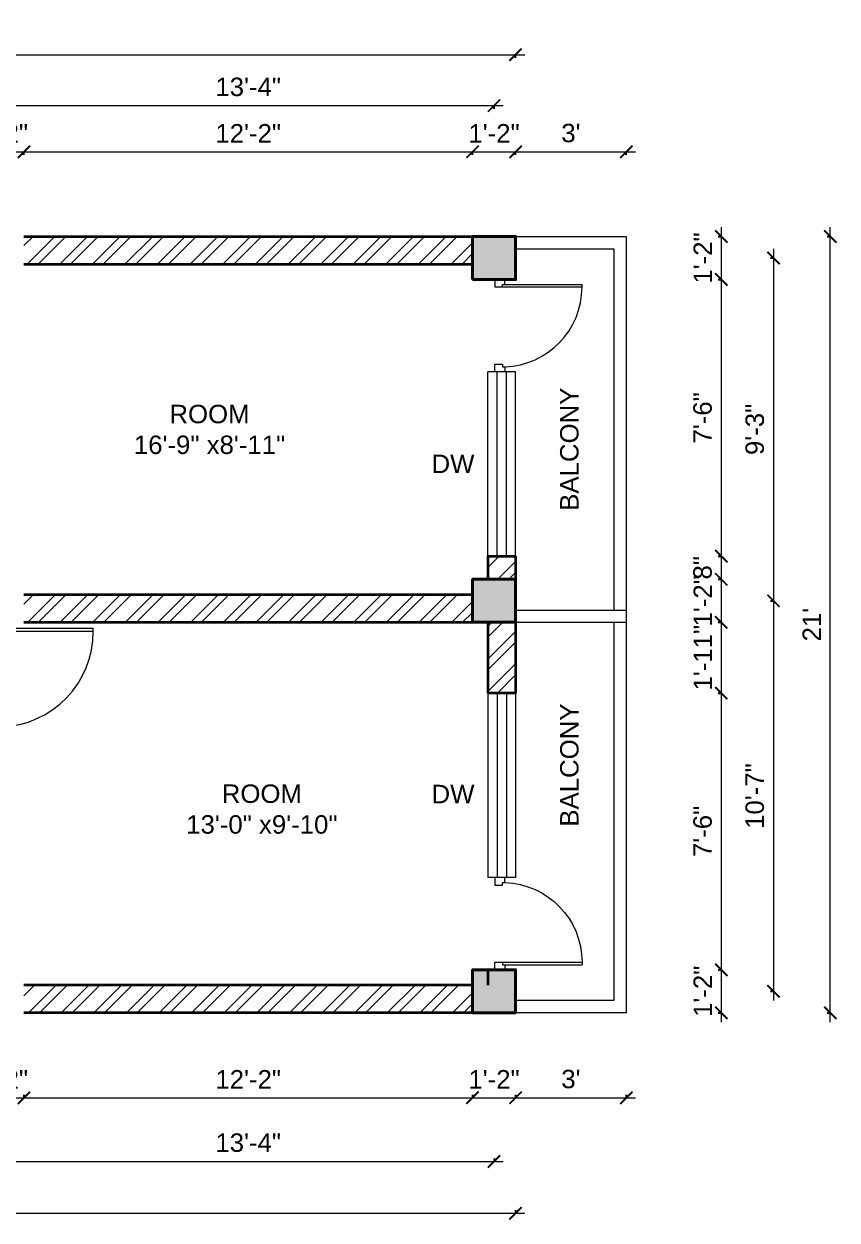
# Model space of a CAD drawing. Header units: inches. Extents: x -12071822 to 12321209, y -1222525 to 1319227.
# Drawn here: x 116776.4 to 117040.8, y 45788.8 to 46177.8 of the extents above; entities that cross this region are included whole.
import ezdxf

# ---------------------------------------------------------------- set-up
doc = ezdxf.new("R2010")
doc.units = ezdxf.units.IN
doc.header["$MEASUREMENT"] = 0
doc.header["$PDMODE"] = 35
for name, color, linetype, lineweight in [('Column', 181, 'Continuous', 40), ('Dimension', 130, 'Continuous', 9), ('Hatch', 9, 'Continuous', 9), ('Stairs', 61, 'Continuous', 18), ('TEXT', 255, 'Continuous', 35), ('Walls', 11, 'Continuous', 35), ('Windows', 151, 'Continuous', 15)]:
    doc.layers.add(name, color=color, linetype=linetype, lineweight=lineweight)
doc.styles.get("Standard").update_dxf_attribs({"font": 'arial.ttf'})
doc.dimstyles.get("Standard").update_dxf_attribs({"dimtxt": 6, "dimasz": 4, "dimexe": 0, "dimexo": 6, "dimgap": 3, "dimtad": 1, "dimdec": 0, "dimzin": 0, "dimdsep": 46, "dimlunit": 4, "dimtxsty": 'Standard', "dimblk": 'ARCHTICK', "dimcen": 0.09, "dimdle": 3, "dimclrd": 256, "dimadec": 0, "dimazin": 0, "dimtfac": 1, "dimtdec": 0, "dimtofl": 0, "dimtmove": 0, "dimatfit": 3, "dimfxl": 1, "dimfxlon": 1, "dimtolj": 1, "dimtzin": 0, "dimlwd": -1, "dimarcsym": 0})
pattern_1 = [(45, (-6150.843, 7302.959), (-5.30330086, 5.30330086), []), (45, (-6147.3074, 7302.959), (-5.30330086, 5.30330086), [])]

# ---------------------------------------------------------------- blocks, each defined once
blk = doc.blocks.new('colm')
at = {"layer": 'Hatch'}
h = blk.add_hatch(color=256, dxfattribs=at)
h.dxf.hatch_style = 1
h.paths.add_polyline_path([(66705.71, 8319.73), (66705.71, 8307.73), (66717.71, 8307.73), (66717.71, 8319.73)])
at = {"layer": 'Column'}
blk.add_lwpolyline([(66705.71, 8307.73), (66717.71, 8307.73), (66717.71, 8319.73), (66705.71, 8319.73)], close=True, dxfattribs=at)
blk = doc.blocks.new('_ArchTick')
at = {"color": 0, "linetype": 'ByBlock', "const_width": 0.15}
blk.add_lwpolyline([(-0.5, -0.5), (0.5, 0.5)], dxfattribs=at)
blk = doc.blocks.new('*D1954')
at = {"layer": 'Defpoints', "color": 0, "transparency": 16777216}
for p in [(116776.38, 46136.19), (116762.38, 46108.66), (116776.38, 46108.66)]:
    blk.add_point(p, dxfattribs=at)
at = {"layer": 'Dimension', "transparency": 16777216}
blk.add_line((116759.38, 46136.19), (116779.38, 46136.19), dxfattribs=at)
at = {"layer": 'Dimension', "color": 0, "lineweight": -2, "transparency": 16777216}
for p, q in [((116762.38, 46135.19), (116762.38, 46136.19)), ((116776.38, 46135.19), (116776.38, 46136.19))]:
    blk.add_line(p, q, dxfattribs=at)
at = {"layer": 'Dimension', "transparency": 16777216, "xscale": 4, "yscale": 4, "zscale": 4, "rotation": 180}
blk.add_blockref('_ArchTick', (116762.38, 46136.19), dxfattribs=at)
at = {"layer": 'Dimension', "transparency": 16777216, "xscale": 4, "yscale": 4, "zscale": 4}
blk.add_blockref('_ArchTick', (116776.38, 46136.19), dxfattribs=at)
at = {"layer": 'Dimension', "color": 0, "lineweight": -2, "transparency": 16777216, "insert": (116769.38, 46142.21), "char_height": 6, "attachment_point": 5}
blk.add_mtext('\\A1;1\'-2"', dxfattribs=at)
blk = doc.blocks.new('*D1955')
at = {"layer": 'Defpoints', "color": 0, "transparency": 16777216}
for p in [(116922.25, 46136.19), (116776.38, 46108.66), (116922.25, 46108.66)]:
    blk.add_point(p, dxfattribs=at)
at = {"layer": 'Dimension', "transparency": 16777216}
blk.add_line((116773.38, 46136.19), (116925.25, 46136.19), dxfattribs=at)
at = {"layer": 'Dimension', "color": 0, "lineweight": -2, "transparency": 16777216}
for p, q in [((116776.38, 46135.19), (116776.38, 46136.19)), ((116922.25, 46135.19), (116922.25, 46136.19))]:
    blk.add_line(p, q, dxfattribs=at)
at = {"layer": 'Dimension', "transparency": 16777216, "xscale": 4, "yscale": 4, "zscale": 4, "rotation": 180}
blk.add_blockref('_ArchTick', (116776.38, 46136.19), dxfattribs=at)
at = {"layer": 'Dimension', "transparency": 16777216, "xscale": 4, "yscale": 4, "zscale": 4}
blk.add_blockref('_ArchTick', (116922.25, 46136.19), dxfattribs=at)
at = {"layer": 'Dimension', "color": 0, "lineweight": -2, "transparency": 16777216, "insert": (116849.31, 46142.21), "char_height": 6, "attachment_point": 5}
blk.add_mtext('\\A1;12\'-2"', dxfattribs=at)
blk = doc.blocks.new('*D1846')
at = {"layer": 'Defpoints', "color": 0, "transparency": 16777216}
for p in [(116936.25, 46136.19), (116922.25, 46108.66), (116936.25, 46108.66)]:
    blk.add_point(p, dxfattribs=at)
at = {"layer": 'Dimension', "transparency": 16777216}
blk.add_line((116919.25, 46136.19), (116939.25, 46136.19), dxfattribs=at)
at = {"layer": 'Dimension', "color": 0, "lineweight": -2, "transparency": 16777216}
for p, q in [((116922.25, 46135.19), (116922.25, 46136.19)), ((116936.25, 46135.19), (116936.25, 46136.19))]:
    blk.add_line(p, q, dxfattribs=at)
at = {"layer": 'Dimension', "transparency": 16777216, "xscale": 4, "yscale": 4, "zscale": 4, "rotation": 180}
blk.add_blockref('_ArchTick', (116922.25, 46136.19), dxfattribs=at)
at = {"layer": 'Dimension', "transparency": 16777216, "xscale": 4, "yscale": 4, "zscale": 4}
blk.add_blockref('_ArchTick', (116936.25, 46136.19), dxfattribs=at)
at = {"layer": 'Dimension', "color": 0, "lineweight": -2, "transparency": 16777216, "insert": (116929.25, 46142.21), "char_height": 6, "attachment_point": 5}
blk.add_mtext('\\A1;1\'-2"', dxfattribs=at)
blk = doc.blocks.new('*D1958')
at = {"layer": 'Defpoints', "color": 0, "transparency": 16777216}
for p in [(116929.25, 46151.21), (116769.38, 46108.66), (116929.25, 46108.66)]:
    blk.add_point(p, dxfattribs=at)
at = {"layer": 'Dimension', "transparency": 16777216}
blk.add_line((116766.38, 46151.21), (116932.25, 46151.21), dxfattribs=at)
at = {"layer": 'Dimension', "color": 0, "lineweight": -2, "transparency": 16777216}
for p, q in [((116769.38, 46150.21), (116769.38, 46151.21)), ((116929.25, 46150.21), (116929.25, 46151.21))]:
    blk.add_line(p, q, dxfattribs=at)
at = {"layer": 'Dimension', "transparency": 16777216, "xscale": 4, "yscale": 4, "zscale": 4, "rotation": 180}
blk.add_blockref('_ArchTick', (116769.38, 46151.21), dxfattribs=at)
at = {"layer": 'Dimension', "transparency": 16777216, "xscale": 4, "yscale": 4, "zscale": 4}
blk.add_blockref('_ArchTick', (116929.25, 46151.21), dxfattribs=at)
at = {"layer": 'Dimension', "color": 0, "lineweight": -2, "transparency": 16777216, "insert": (116849.31, 46157.28), "char_height": 6, "attachment_point": 5}
blk.add_mtext('\\A1;13\'-4"', dxfattribs=at)
blk = doc.blocks.new('*D1847')
at = {"layer": 'Defpoints', "color": 0, "transparency": 16777216}
for p in [(116936.25, 46167.78), (116436.56, 46108.66), (116936.25, 46108.66)]:
    blk.add_point(p, dxfattribs=at)
at = {"layer": 'Dimension', "transparency": 16777216}
blk.add_line((116433.56, 46167.78), (116939.25, 46167.78), dxfattribs=at)
at = {"layer": 'Dimension', "color": 0, "lineweight": -2, "transparency": 16777216}
for p, q in [((116436.56, 46166.78), (116436.56, 46167.78)), ((116936.25, 46166.78), (116936.25, 46167.78))]:
    blk.add_line(p, q, dxfattribs=at)
at = {"layer": 'Dimension', "transparency": 16777216, "xscale": 4, "yscale": 4, "zscale": 4, "rotation": 180}
blk.add_blockref('_ArchTick', (116436.56, 46167.78), dxfattribs=at)
at = {"layer": 'Dimension', "transparency": 16777216, "xscale": 4, "yscale": 4, "zscale": 4}
blk.add_blockref('_ArchTick', (116936.25, 46167.78), dxfattribs=at)
at = {"layer": 'Dimension', "color": 0, "lineweight": -2, "transparency": 16777216, "insert": (116686.4, 46173.85), "char_height": 6, "attachment_point": 5}
blk.add_mtext('\\A1;41\'-8"', dxfattribs=at)
blk = doc.blocks.new('*D1970')
at = {"layer": 'Defpoints', "color": 0, "transparency": 16777216}
for p in [(116762.38, 45856.16), (116776.38, 45856.16), (116776.38, 45828.53)]:
    blk.add_point(p, dxfattribs=at)
at = {"layer": 'Dimension', "transparency": 16777216}
blk.add_line((116759.38, 45828.53), (116779.38, 45828.53), dxfattribs=at)
at = {"layer": 'Dimension', "color": 0, "lineweight": -2, "transparency": 16777216}
for p, q in [((116762.38, 45829.53), (116762.38, 45828.53)), ((116776.38, 45829.53), (116776.38, 45828.53))]:
    blk.add_line(p, q, dxfattribs=at)
at = {"layer": 'Dimension', "transparency": 16777216, "xscale": 4, "yscale": 4, "zscale": 4, "rotation": 180}
blk.add_blockref('_ArchTick', (116762.38, 45828.53), dxfattribs=at)
at = {"layer": 'Dimension', "transparency": 16777216, "xscale": 4, "yscale": 4, "zscale": 4}
blk.add_blockref('_ArchTick', (116776.38, 45828.53), dxfattribs=at)
at = {"layer": 'Dimension', "color": 0, "lineweight": -2, "transparency": 16777216, "insert": (116769.38, 45834.54), "char_height": 6, "attachment_point": 5}
blk.add_mtext('\\A1;1\'-2"', dxfattribs=at)
blk = doc.blocks.new('*D1971')
at = {"layer": 'Defpoints', "color": 0, "transparency": 16777216}
for p in [(116776.38, 45856.16), (116922.25, 45856.16), (116922.25, 45828.53)]:
    blk.add_point(p, dxfattribs=at)
at = {"layer": 'Dimension', "transparency": 16777216}
blk.add_line((116773.38, 45828.53), (116925.25, 45828.53), dxfattribs=at)
at = {"layer": 'Dimension', "color": 0, "lineweight": -2, "transparency": 16777216}
for p, q in [((116776.38, 45829.53), (116776.38, 45828.53)), ((116922.25, 45829.53), (116922.25, 45828.53))]:
    blk.add_line(p, q, dxfattribs=at)
at = {"layer": 'Dimension', "transparency": 16777216, "xscale": 4, "yscale": 4, "zscale": 4, "rotation": 180}
blk.add_blockref('_ArchTick', (116776.38, 45828.53), dxfattribs=at)
at = {"layer": 'Dimension', "transparency": 16777216, "xscale": 4, "yscale": 4, "zscale": 4}
blk.add_blockref('_ArchTick', (116922.25, 45828.53), dxfattribs=at)
at = {"layer": 'Dimension', "color": 0, "lineweight": -2, "transparency": 16777216, "insert": (116849.31, 45834.54), "char_height": 6, "attachment_point": 5}
blk.add_mtext('\\A1;12\'-2"', dxfattribs=at)
blk = doc.blocks.new('*D1972')
at = {"layer": 'Defpoints', "color": 0, "transparency": 16777216}
for p in [(116922.25, 45856.16), (116936.25, 45856.16), (116936.25, 45828.53)]:
    blk.add_point(p, dxfattribs=at)
at = {"layer": 'Dimension', "transparency": 16777216}
blk.add_line((116919.25, 45828.53), (116939.25, 45828.53), dxfattribs=at)
at = {"layer": 'Dimension', "color": 0, "lineweight": -2, "transparency": 16777216}
for p, q in [((116922.25, 45829.53), (116922.25, 45828.53)), ((116936.25, 45829.53), (116936.25, 45828.53))]:
    blk.add_line(p, q, dxfattribs=at)
at = {"layer": 'Dimension', "transparency": 16777216, "xscale": 4, "yscale": 4, "zscale": 4, "rotation": 180}
blk.add_blockref('_ArchTick', (116922.25, 45828.53), dxfattribs=at)
at = {"layer": 'Dimension', "transparency": 16777216, "xscale": 4, "yscale": 4, "zscale": 4}
blk.add_blockref('_ArchTick', (116936.25, 45828.53), dxfattribs=at)
at = {"layer": 'Dimension', "color": 0, "lineweight": -2, "transparency": 16777216, "insert": (116929.25, 45834.54), "char_height": 6, "attachment_point": 5}
blk.add_mtext('\\A1;1\'-2"', dxfattribs=at)
blk = doc.blocks.new('*D1975')
at = {"layer": 'Defpoints', "color": 0, "transparency": 16777216}
for p in [(116769.38, 45856.16), (116929.25, 45856.16), (116929.25, 45807.83)]:
    blk.add_point(p, dxfattribs=at)
at = {"layer": 'Dimension', "color": 0, "lineweight": -2, "transparency": 16777216}
for p, q in [((116769.38, 45808.83), (116769.38, 45807.83)), ((116929.25, 45808.83), (116929.25, 45807.83))]:
    blk.add_line(p, q, dxfattribs=at)
at = {"layer": 'Dimension', "transparency": 16777216}
blk.add_line((116766.38, 45807.83), (116932.25, 45807.83), dxfattribs=at)
at = {"layer": 'Dimension', "transparency": 16777216, "xscale": 4, "yscale": 4, "zscale": 4, "rotation": 180}
blk.add_blockref('_ArchTick', (116769.38, 45807.83), dxfattribs=at)
at = {"layer": 'Dimension', "transparency": 16777216, "xscale": 4, "yscale": 4, "zscale": 4}
blk.add_blockref('_ArchTick', (116929.25, 45807.83), dxfattribs=at)
at = {"layer": 'Dimension', "color": 0, "lineweight": -2, "transparency": 16777216, "insert": (116849.31, 45813.9), "char_height": 6, "attachment_point": 5}
blk.add_mtext('\\A1;13\'-4"', dxfattribs=at)
blk = doc.blocks.new('*D1850')
at = {"layer": 'Defpoints', "color": 0, "transparency": 16777216}
for p in [(116436.56, 45933.16), (116936.25, 45856.16), (116936.25, 45790.96)]:
    blk.add_point(p, dxfattribs=at)
at = {"layer": 'Dimension', "transparency": 16777216}
blk.add_line((116433.56, 45790.96), (116939.25, 45790.96), dxfattribs=at)
at = {"layer": 'Dimension', "color": 0, "lineweight": -2, "transparency": 16777216}
for p, q in [((116436.56, 45791.96), (116436.56, 45790.96)), ((116936.25, 45791.96), (116936.25, 45790.96))]:
    blk.add_line(p, q, dxfattribs=at)
at = {"layer": 'Dimension', "transparency": 16777216, "xscale": 4, "yscale": 4, "zscale": 4, "rotation": 180}
blk.add_blockref('_ArchTick', (116436.56, 45790.96), dxfattribs=at)
at = {"layer": 'Dimension', "transparency": 16777216, "xscale": 4, "yscale": 4, "zscale": 4}
blk.add_blockref('_ArchTick', (116936.25, 45790.96), dxfattribs=at)
at = {"layer": 'Dimension', "color": 0, "lineweight": -2, "transparency": 16777216, "insert": (116686.4, 45797.03), "char_height": 6, "attachment_point": 5}
blk.add_mtext('\\A1;41\'-8"', dxfattribs=at)
blk = doc.blocks.new('*D1851')
at = {"layer": 'Defpoints', "color": 0, "transparency": 16777216}
for p in [(116936.25, 46108.66), (116936.25, 46094.66), (117003.14, 46094.66)]:
    blk.add_point(p, dxfattribs=at)
at = {"layer": 'Dimension', "color": 0, "lineweight": -2, "transparency": 16777216}
for p, q in [((117002.14, 46108.66), (117003.14, 46108.66)), ((117002.14, 46094.66), (117003.14, 46094.66))]:
    blk.add_line(p, q, dxfattribs=at)
at = {"layer": 'Dimension', "transparency": 16777216}
blk.add_line((117003.14, 46111.66), (117003.14, 46091.66), dxfattribs=at)
at = {"layer": 'Dimension', "transparency": 16777216, "xscale": 4, "yscale": 4, "zscale": 4}
for p, rotation in [((117003.14, 46108.66), 90), ((117003.14, 46094.66), 270)]:
    blk.add_blockref('_ArchTick', p, dxfattribs=dict(at, rotation=rotation))
at = {"layer": 'Dimension', "color": 0, "lineweight": -2, "transparency": 16777216, "insert": (116997.13, 46101.66), "char_height": 6, "attachment_point": 5, "rotation": 90}
blk.add_mtext('\\A1;1\'-2"', dxfattribs=at)
blk = doc.blocks.new('*D1852')
at = {"layer": 'Defpoints', "color": 0, "transparency": 16777216}
for p in [(116936.25, 46101.66), (116936.25, 45990.16), (117020.12, 45990.16)]:
    blk.add_point(p, dxfattribs=at)
at = {"layer": 'Dimension', "transparency": 16777216}
blk.add_line((117020.12, 46104.66), (117020.12, 45987.16), dxfattribs=at)
at = {"layer": 'Dimension', "color": 0, "lineweight": -2, "transparency": 16777216}
for p, q in [((117019.12, 46101.66), (117020.12, 46101.66)), ((117019.12, 45990.16), (117020.12, 45990.16))]:
    blk.add_line(p, q, dxfattribs=at)
at = {"layer": 'Dimension', "transparency": 16777216, "xscale": 4, "yscale": 4, "zscale": 4}
for p, rotation in [((117020.12, 46101.66), 90), ((117020.12, 45990.16), 270)]:
    blk.add_blockref('_ArchTick', p, dxfattribs=dict(at, rotation=rotation))
at = {"layer": 'Dimension', "color": 0, "lineweight": -2, "transparency": 16777216, "insert": (117014.05, 46045.91), "char_height": 6, "attachment_point": 5, "rotation": 90}
blk.add_mtext('\\A1;9\'-3"', dxfattribs=at)
blk = doc.blocks.new('*D1976')
at = {"layer": 'Defpoints', "color": 0, "transparency": 16777216}
for p in [(116936.25, 45990.16), (116936.25, 45863.16), (117020.12, 45863.16)]:
    blk.add_point(p, dxfattribs=at)
at = {"layer": 'Dimension', "transparency": 16777216}
blk.add_line((117020.12, 45993.16), (117020.12, 45860.16), dxfattribs=at)
at = {"layer": 'Dimension', "color": 0, "lineweight": -2, "transparency": 16777216}
for p, q in [((117019.12, 45990.16), (117020.12, 45990.16)), ((117019.12, 45863.16), (117020.12, 45863.16))]:
    blk.add_line(p, q, dxfattribs=at)
at = {"layer": 'Dimension', "transparency": 16777216, "xscale": 4, "yscale": 4, "zscale": 4}
for p, rotation in [((117020.12, 45990.16), 90), ((117020.12, 45863.16), 270)]:
    blk.add_blockref('_ArchTick', p, dxfattribs=dict(at, rotation=rotation))
at = {"layer": 'Dimension', "color": 0, "lineweight": -2, "transparency": 16777216, "insert": (117014.05, 45926.66), "char_height": 6, "attachment_point": 5, "rotation": 90}
blk.add_mtext('\\A1;10\'-7"', dxfattribs=at)
blk = doc.blocks.new('*D1853')
at = {"layer": 'Defpoints', "color": 0, "transparency": 16777216}
for p in [(116936.25, 46108.66), (117038.58, 46108.66), (116936.25, 45856.16)]:
    blk.add_point(p, dxfattribs=at)
at = {"layer": 'Dimension', "color": 0, "lineweight": -2, "transparency": 16777216}
for p, q in [((117037.58, 46108.66), (117038.58, 46108.66)), ((117037.58, 45856.16), (117038.58, 45856.16))]:
    blk.add_line(p, q, dxfattribs=at)
at = {"layer": 'Dimension', "transparency": 16777216}
blk.add_line((117038.58, 45853.16), (117038.58, 46111.66), dxfattribs=at)
at = {"layer": 'Dimension', "transparency": 16777216, "xscale": 4, "yscale": 4, "zscale": 4}
for p, rotation in [((117038.58, 46108.66), 90), ((117038.58, 45856.16), 270)]:
    blk.add_blockref('_ArchTick', p, dxfattribs=dict(at, rotation=rotation))
at = {"layer": 'Dimension', "color": 0, "lineweight": -2, "transparency": 16777216, "insert": (117032.57, 45982.41), "char_height": 6, "attachment_point": 5, "rotation": 90}
blk.add_mtext("\\A1;21'", dxfattribs=at)
blk = doc.blocks.new('GFFGS')
at = {"layer": 'Windows'}
for p, q in [((97915.22, 19628.63), (97915.22, 19658.74)), ((97916.19, 19658.74), (97915.22, 19658.74)), ((97916.19, 19627.65), (97916.19, 19658.77)), ((97915.22, 19628.63), (97913.27, 19628.63)), ((97913.27, 19628.63), (97913.27, 19624.73)), ((97915.22, 19627.65), (97915.22, 19628.63)), ((97916.19, 19627.65), (97915.22, 19627.65)), ((97916.19, 19624.73), (97916.19, 19627.65)), ((97946.35, 19624.73), (97946.35, 19627.65)), ((97946.35, 19627.65), (97947.32, 19627.65)), ((97947.32, 19627.65), (97947.32, 19628.63)), ((97947.32, 19628.63), (97949.27, 19628.63)), ((97949.27, 19628.63), (97949.27, 19624.73)), ((97913.27, 19624.73), (97916.19, 19624.73)), ((97949.27, 19624.73), (97946.35, 19624.73))]:
    blk.add_line(p, q, dxfattribs=at)
blk.add_arc((97916.25, 19627.66), 31.08, 1.7801, 90.1235, dxfattribs=at)
blk = doc.blocks.new('*D1979')
at = {"layer": 'Defpoints', "color": 0, "transparency": 16777216}
for p in [(116936.25, 45870.16), (116936.25, 45856.16), (117003.14, 45856.16)]:
    blk.add_point(p, dxfattribs=at)
at = {"layer": 'Dimension', "transparency": 16777216}
blk.add_line((117003.14, 45873.16), (117003.14, 45853.16), dxfattribs=at)
at = {"layer": 'Dimension', "color": 0, "lineweight": -2, "transparency": 16777216}
for p, q in [((117002.14, 45870.16), (117003.14, 45870.16)), ((117002.14, 45856.16), (117003.14, 45856.16))]:
    blk.add_line(p, q, dxfattribs=at)
at = {"layer": 'Dimension', "transparency": 16777216, "xscale": 4, "yscale": 4, "zscale": 4}
for p, rotation in [((117003.14, 45870.16), 90), ((117003.14, 45856.16), 270)]:
    blk.add_blockref('_ArchTick', p, dxfattribs=dict(at, rotation=rotation))
at = {"layer": 'Dimension', "color": 0, "transparency": 16777216, "insert": (116997.13, 45863.16), "char_height": 6, "attachment_point": 5, "rotation": 90}
blk.add_mtext('\\A1;1\'-2"', dxfattribs=at)
blk = doc.blocks.new('*D1856')
at = {"layer": 'Defpoints', "color": 0, "transparency": 16777216}
for p in [(116936.25, 45856.16), (116972.25, 45856.16), (116972.25, 45828.53)]:
    blk.add_point(p, dxfattribs=at)
at = {"layer": 'Dimension', "transparency": 16777216}
blk.add_line((116933.25, 45828.53), (116975.25, 45828.53), dxfattribs=at)
at = {"layer": 'Dimension', "color": 0, "lineweight": -2, "transparency": 16777216}
for p, q in [((116936.25, 45829.53), (116936.25, 45828.53)), ((116972.25, 45829.53), (116972.25, 45828.53))]:
    blk.add_line(p, q, dxfattribs=at)
at = {"layer": 'Dimension', "transparency": 16777216, "xscale": 4, "yscale": 4, "zscale": 4, "rotation": 180}
blk.add_blockref('_ArchTick', (116936.25, 45828.53), dxfattribs=at)
at = {"layer": 'Dimension', "transparency": 16777216, "xscale": 4, "yscale": 4, "zscale": 4}
blk.add_blockref('_ArchTick', (116972.25, 45828.53), dxfattribs=at)
at = {"layer": 'Dimension', "color": 0, "transparency": 16777216, "insert": (116954.25, 45834.59), "char_height": 6, "attachment_point": 5}
blk.add_mtext("\\A1;3'", dxfattribs=at)
blk = doc.blocks.new('*D1857')
at = {"layer": 'Defpoints', "color": 0, "transparency": 16777216}
for p in [(116972.25, 46136.19), (116936.25, 46108.66), (116972.25, 46108.66)]:
    blk.add_point(p, dxfattribs=at)
at = {"layer": 'Dimension', "transparency": 16777216}
blk.add_line((116933.25, 46136.19), (116975.25, 46136.19), dxfattribs=at)
at = {"layer": 'Dimension', "color": 0, "lineweight": -2, "transparency": 16777216}
for p, q in [((116936.25, 46135.19), (116936.25, 46136.19)), ((116972.25, 46135.19), (116972.25, 46136.19))]:
    blk.add_line(p, q, dxfattribs=at)
at = {"layer": 'Dimension', "transparency": 16777216, "xscale": 4, "yscale": 4, "zscale": 4, "rotation": 180}
blk.add_blockref('_ArchTick', (116936.25, 46136.19), dxfattribs=at)
at = {"layer": 'Dimension', "transparency": 16777216, "xscale": 4, "yscale": 4, "zscale": 4}
blk.add_blockref('_ArchTick', (116972.25, 46136.19), dxfattribs=at)
at = {"layer": 'Dimension', "color": 0, "transparency": 16777216, "insert": (116954.25, 46142.26), "char_height": 6, "attachment_point": 5}
blk.add_mtext("\\A1;3'", dxfattribs=at)
blk = doc.blocks.new('*D1858')
at = {"layer": 'Defpoints', "color": 0, "transparency": 16777216}
for p in [(116936.25, 46094.66), (116936.25, 46004.66), (117003.14, 46004.66)]:
    blk.add_point(p, dxfattribs=at)
at = {"layer": 'Dimension', "transparency": 16777216}
blk.add_line((117003.14, 46097.66), (117003.14, 46001.66), dxfattribs=at)
at = {"layer": 'Dimension', "color": 0, "lineweight": -2, "transparency": 16777216}
for p, q in [((117002.14, 46094.66), (117003.14, 46094.66)), ((117002.14, 46004.66), (117003.14, 46004.66))]:
    blk.add_line(p, q, dxfattribs=at)
at = {"layer": 'Dimension', "transparency": 16777216, "xscale": 4, "yscale": 4, "zscale": 4}
for p, rotation in [((117003.14, 46094.66), 90), ((117003.14, 46004.66), 270)]:
    blk.add_blockref('_ArchTick', p, dxfattribs=dict(at, rotation=rotation))
at = {"layer": 'Dimension', "color": 0, "transparency": 16777216, "insert": (116997.08, 46049.66), "char_height": 6, "attachment_point": 5, "rotation": 90}
blk.add_mtext('\\A1;7\'-6"', dxfattribs=at)
blk = doc.blocks.new('*D1859')
at = {"layer": 'Defpoints', "color": 0, "transparency": 16777216}
for p in [(116936.25, 46004.66), (116936.25, 45997.16), (117003.14, 45997.16)]:
    blk.add_point(p, dxfattribs=at)
at = {"layer": 'Dimension', "transparency": 16777216}
blk.add_line((117003.14, 46007.66), (117003.14, 45994.16), dxfattribs=at)
at = {"layer": 'Dimension', "color": 0, "lineweight": -2, "transparency": 16777216}
for p, q in [((117002.14, 46004.66), (117003.14, 46004.66)), ((117002.14, 45997.16), (117003.14, 45997.16))]:
    blk.add_line(p, q, dxfattribs=at)
at = {"layer": 'Dimension', "transparency": 16777216, "xscale": 4, "yscale": 4, "zscale": 4}
for p, rotation in [((117003.14, 46004.66), 90), ((117003.14, 45997.16), 270)]:
    blk.add_blockref('_ArchTick', p, dxfattribs=dict(at, rotation=rotation))
at = {"layer": 'Dimension', "color": 0, "transparency": 16777216, "insert": (116997.08, 46000.91), "char_height": 6, "attachment_point": 5, "rotation": 90}
blk.add_mtext('\\A1;8"', dxfattribs=at)
blk = doc.blocks.new('*D1860')
at = {"layer": 'Defpoints', "color": 0, "transparency": 16777216}
for p in [(116936.25, 45997.16), (116936.25, 45983.16), (117003.14, 45983.16)]:
    blk.add_point(p, dxfattribs=at)
at = {"layer": 'Dimension', "transparency": 16777216}
blk.add_line((117003.14, 46000.16), (117003.14, 45980.16), dxfattribs=at)
at = {"layer": 'Dimension', "color": 0, "lineweight": -2, "transparency": 16777216}
for p, q in [((117002.14, 45997.16), (117003.14, 45997.16)), ((117002.14, 45983.16), (117003.14, 45983.16))]:
    blk.add_line(p, q, dxfattribs=at)
at = {"layer": 'Dimension', "transparency": 16777216, "xscale": 4, "yscale": 4, "zscale": 4}
for p, rotation in [((117003.14, 45997.16), 90), ((117003.14, 45983.16), 270)]:
    blk.add_blockref('_ArchTick', p, dxfattribs=dict(at, rotation=rotation))
at = {"layer": 'Dimension', "color": 0, "transparency": 16777216, "insert": (116997.13, 45990.16), "char_height": 6, "attachment_point": 5, "rotation": 90}
blk.add_mtext('\\A1;1\'-2"', dxfattribs=at)
blk = doc.blocks.new('*D1861')
at = {"layer": 'Defpoints', "color": 0, "transparency": 16777216}
for p in [(116936.25, 45983.16), (116936.25, 45960.16), (117003.14, 45960.16)]:
    blk.add_point(p, dxfattribs=at)
at = {"layer": 'Dimension', "transparency": 16777216}
blk.add_line((117003.14, 45986.16), (117003.14, 45957.16), dxfattribs=at)
at = {"layer": 'Dimension', "color": 0, "lineweight": -2, "transparency": 16777216}
for p, q in [((117002.14, 45983.16), (117003.14, 45983.16)), ((117002.14, 45960.16), (117003.14, 45960.16))]:
    blk.add_line(p, q, dxfattribs=at)
at = {"layer": 'Dimension', "transparency": 16777216, "xscale": 4, "yscale": 4, "zscale": 4}
for p, rotation in [((117003.14, 45983.16), 90), ((117003.14, 45960.16), 270)]:
    blk.add_blockref('_ArchTick', p, dxfattribs=dict(at, rotation=rotation))
at = {"layer": 'Dimension', "color": 0, "transparency": 16777216, "insert": (116997.13, 45971.66), "char_height": 6, "attachment_point": 5, "rotation": 90}
blk.add_mtext('\\A1;1\'-11"', dxfattribs=at)
blk = doc.blocks.new('*D1862')
at = {"layer": 'Defpoints', "color": 0, "transparency": 16777216}
for p in [(116936.25, 45960.16), (116936.25, 45870.16), (117003.14, 45870.16)]:
    blk.add_point(p, dxfattribs=at)
at = {"layer": 'Dimension', "transparency": 16777216}
blk.add_line((117003.14, 45963.16), (117003.14, 45867.16), dxfattribs=at)
at = {"layer": 'Dimension', "color": 0, "lineweight": -2, "transparency": 16777216}
for p, q in [((117002.14, 45960.16), (117003.14, 45960.16)), ((117002.14, 45870.16), (117003.14, 45870.16))]:
    blk.add_line(p, q, dxfattribs=at)
at = {"layer": 'Dimension', "transparency": 16777216, "xscale": 4, "yscale": 4, "zscale": 4}
for p, rotation in [((117003.14, 45960.16), 90), ((117003.14, 45870.16), 270)]:
    blk.add_blockref('_ArchTick', p, dxfattribs=dict(at, rotation=rotation))
at = {"layer": 'Dimension', "color": 0, "transparency": 16777216, "insert": (116997.08, 45915.16), "char_height": 6, "attachment_point": 5, "rotation": 90}
blk.add_mtext('\\A1;7\'-6"', dxfattribs=at)

msp = doc.modelspace()

# ---------------------------------------------------------------- hatches: boundary and pattern name
at = {"layer": 'Hatch'}
h = msp.add_hatch(dxfattribs=at)
h.set_pattern_fill('ANSI32', color=256, scale=20)
h.set_pattern_definition(pattern_1)
h.paths.add_polyline_path([(116776.38, 46108.66), (116776.38, 46099.66), (116922.25, 46099.66), (116922.25, 46108.66)])
h = msp.add_hatch(dxfattribs=at)
h.set_pattern_fill('ANSI32', color=256, scale=20)
h.set_pattern_definition([(45, (-6149.843, 7302.959), (-5.30330086, 5.30330086), []), (45, (-6146.3074, 7302.959), (-5.30330086, 5.30330086), [])])
h.paths.add_polyline_path([(116936.25, 46004.66), (116927.25, 46004.66), (116927.25, 45997.16), (116936.25, 45997.16)])
h = msp.add_hatch(dxfattribs=at)
h.set_pattern_fill('ANSI32', color=256, scale=20)
h.set_pattern_definition(pattern_1)
h.paths.add_polyline_path([(116922.25, 45983.16), (116922.25, 45992.16), (116776.38, 45992.16), (116776.38, 45983.16)])
h = msp.add_hatch(dxfattribs=at)
h.set_pattern_fill('ANSI32', color=256, scale=20)
h.set_pattern_definition([(45, (-8770.1065, 8011.673), (-5.30330086, 5.30330086), []), (45, (-8766.571, 8011.673), (-5.30330086, 5.30330086), [])])
h.paths.add_polyline_path([(116936.25, 45983.16), (116927.25, 45983.16), (116927.25, 45960.16), (116936.25, 45960.16)])
h = msp.add_hatch(dxfattribs=at)
h.set_pattern_fill('ANSI32', color=256, scale=20)
h.set_pattern_definition(pattern_1)
h.paths.add_polyline_path([(116776.38, 45865.16), (116776.38, 45856.16), (116922.25, 45856.16), (116922.25, 45865.16)])

# ---------------------------------------------------------------- linework, layer by layer
at = {"layer": 'Stairs'}
for p, q in [((116936.25, 46108.66), (116972.25, 46108.66)), ((116972.25, 46108.66), (116972.25, 45987.16)), ((116936.25, 46104.66), (116968.25, 46104.66)), ((116968.25, 46104.66), (116968.25, 45987.16)), ((116936.25, 45987.16), (116972.25, 45987.16)), ((116972.25, 45987.16), (116972.25, 45983.16)), ((116936.25, 45983.16), (116972.25, 45983.16)), ((116968.25, 45983.16), (116968.25, 45860.16)), ((116972.25, 45983.16), (116972.25, 45856.16)), ((116968.25, 45860.16), (116936.25, 45860.16)), ((116972.25, 45856.16), (116936.25, 45856.16))]:
    msp.add_line(p, q, dxfattribs=at)
at = {"layer": 'Walls'}
for p, q in [((116776.38, 46108.66), (116922.25, 46108.66)), ((116776.38, 46099.66), (116922.25, 46099.66)), ((116927.25, 46004.66), (116927.25, 45997.16)), ((116927.25, 46004.66), (116936.25, 46004.66)), ((116936.25, 46004.66), (116936.25, 45997.16)), ((116776.38, 45992.16), (116922.25, 45992.16)), ((116776.38, 45983.16), (116922.25, 45983.16)), ((116927.25, 45983.16), (116927.25, 45960.16)), ((116936.25, 45983.16), (116936.25, 45960.16)), ((116936.25, 45960.16), (116927.25, 45960.16)), ((116927.25, 45870.16), (116927.25, 45865.16)), ((116936.25, 45870.16), (116936.25, 45856.16)), ((116922.25, 45865.16), (116776.38, 45865.16)), ((116922.25, 45856.16), (116776.38, 45856.16))]:
    msp.add_line(p, q, dxfattribs=at)
at = {"layer": 'Windows'}
for p, q in [((116927.25, 46004.66), (116927.25, 46064.66)), ((116936.25, 46064.66), (116927.25, 46064.66)), ((116930.25, 46004.66), (116930.25, 46064.66)), ((116933.25, 46004.66), (116933.25, 46064.66)), ((116936.25, 46004.66), (116936.25, 46064.66)), ((116927.25, 45960.16), (116927.25, 45900.16)), ((116930.25, 45960.16), (116930.25, 45900.16)), ((116933.25, 45960.16), (116933.25, 45900.16)), ((116936.25, 45960.16), (116936.25, 45900.16)), ((116936.25, 45900.16), (116927.25, 45900.16))]:
    msp.add_line(p, q, dxfattribs=at)

# ---------------------------------------------------------------- block references
at = {"layer": 'Column', "xscale": 1.166666666667879, "yscale": 1.166666666667879, "zscale": 1.166666666667879}
for p in [(39098.93, 36402.31), (39098.93, 36290.82), (39098.93, 36163.82)]:
    msp.add_blockref('colm', p, dxfattribs=at)
at = {"layer": 'Windows', "yscale": 0.8333333333339397, "rotation": 270}
for p, xscale, zscale in [((100575.58, 127689.05), 0.8333333333339397, 0.8333333333339397), ((100575.58, -35724.23), -0.8333333333339397, 0.8333333333333334)]:
    msp.add_blockref('GFFGS', p, dxfattribs=dict(at, xscale=xscale, zscale=zscale))
at = {"layer": 'Windows', "rotation": 270}
msp.add_blockref('GFFGS', (97140.2, 143896.43), dxfattribs=at)

# ---------------------------------------------------------------- texts
at = {"layer": 'TEXT', "char_height": 6, "attachment_point": 3, "rotation": 90}
for insert in [(116950.73, 46059.5), (116950.73, 45956.76)]:
    msp.add_mtext_dynamic_manual_height_columns('BALCONY', width=42.6174, gutter_width=1, heights=[20.6], dxfattribs=dict(at, insert=insert))
at = {"layer": 'TEXT', "char_height": 6}
for s, width, heights, insert, attachment_point in [('\\pi29.7286;ROOM\\P\\pi18.16039;16\'-9" x8\'-11"', 84.2389, [17.84], (116793.96, 46037.82), 7), ('DW', 18.7269, [0], (116908.93, 46037.71), 1), ('\\pi29.7286;ROOM\\P\\pi18.16039;13\'-0" x9\'-10"', 84.2389, [0], (116810.98, 45914.34), 7), ('DW', 18.7269, [0], (116908.93, 45930.32), 1)]:
    msp.add_mtext_dynamic_manual_height_columns(s, width=width, gutter_width=1, heights=heights, dxfattribs=dict(at, insert=insert, attachment_point=attachment_point))

# ---------------------------------------------------------------- dimensions: what is measured, and where the dimension line sits
at = {"layer": 'Dimension', "lineweight": -2}
for base, p1, p2, picture, middle in [((116936.25, 46167.78), (116436.56, 46108.66), (116936.25, 46108.66), '*D1847', (116686.4, 46173.85)), ((116929.25, 46151.21), (116769.38, 46108.66), (116929.25, 46108.66), '*D1958', (116849.31, 46157.28)), ((116922.25, 46136.19), (116776.38, 46108.66), (116922.25, 46108.66), '*D1955', (116849.31, 46142.21)), ((116936.25, 45790.96), (116436.56, 45933.16), (116936.25, 45856.16), '*D1850', (116686.4, 45797.03)), ((116929.25, 45807.83), (116769.38, 45856.16), (116929.25, 45856.16), '*D1975', (116849.31, 45813.9)), ((116922.25, 45828.53), (116776.38, 45856.16), (116922.25, 45856.16), '*D1971', (116849.31, 45834.54))]:
    dim = msp.add_linear_dim(base=base, p1=p1, p2=p2, dimstyle='Standard', override={"dimtmove": 1}, dxfattribs=at)
    dim.commit()
    dim.dimension.update_dxf_attribs({"geometry": picture, "text_midpoint": middle})
for base, p1, p2, picture, middle in [((116776.38, 46136.19), (116762.38, 46108.66), (116776.38, 46108.66), '*D1954', (116769.38, 46136.19)), ((116936.25, 46136.19), (116922.25, 46108.66), (116936.25, 46108.66), '*D1846', (116929.25, 46136.19)), ((116776.38, 45828.53), (116762.38, 45856.16), (116776.38, 45856.16), '*D1970', (116769.38, 45828.53)), ((116936.25, 45828.53), (116922.25, 45856.16), (116936.25, 45856.16), '*D1972', (116929.25, 45828.53))]:
    dim = msp.add_linear_dim(base=base, p1=p1, p2=p2, dimstyle='Standard', override={"dimtmove": 1}, dxfattribs=at)
    dim.commit()
    dim.dimension.update_dxf_attribs({"geometry": picture, "text_midpoint": middle, "dimtype": 160})
at = {"layer": 'Dimension'}
for base, p1, p2, picture, middle in [((116972.25, 46136.19), (116936.25, 46108.66), (116972.25, 46108.66), '*D1857', (116954.25, 46142.26)), ((116972.25, 45828.53), (116936.25, 45856.16), (116972.25, 45856.16), '*D1856', (116954.25, 45834.59))]:
    dim = msp.add_linear_dim(base=base, p1=p1, p2=p2, dimstyle='Standard', override={"dimtmove": 1}, dxfattribs=at)
    dim.commit()
    dim.dimension.update_dxf_attribs({"geometry": picture, "text_midpoint": middle})
at = {"layer": 'Dimension', "lineweight": -2}
dim = msp.add_linear_dim(base=(117003.14, 46094.66), p1=(116936.25, 46108.66), p2=(116936.25, 46094.66), angle=90, dimstyle='Standard', override={"dimtmove": 1}, dxfattribs=at)
dim.commit()
dim.dimension.update_dxf_attribs({"geometry": '*D1851', "text_midpoint": (117003.14, 46101.66), "dimtype": 160})
for base, p1, p2, picture, middle in [((117038.5824, 46108.6607), (116936.2511, 45856.1631), (116936.2511, 46108.6607), '*D1853', (117032.5702, 45982.4119)), ((117020.1157, 45990.1631), (116936.2511, 46101.6607), (116936.2511, 45990.1631), '*D1852', (117014.0502, 46045.9119)), ((117020.12, 45863.16), (116936.25, 45990.16), (116936.25, 45863.16), '*D1976', (117014.05, 45926.66))]:
    dim = msp.add_linear_dim(base=base, p1=p1, p2=p2, angle=90, dimstyle='Standard', override={"dimtmove": 1}, dxfattribs=at)
    dim.commit()
    dim.dimension.update_dxf_attribs({"geometry": picture, "text_midpoint": middle})
at = {"layer": 'Dimension'}
for base, p1, p2, picture, middle in [((117003.14, 46004.66), (116936.25, 46094.66), (116936.25, 46004.66), '*D1858', (116997.08, 46049.66)), ((117003.14, 45870.16), (116936.25, 45960.16), (116936.25, 45870.16), '*D1862', (116997.08, 45915.16))]:
    dim = msp.add_linear_dim(base=base, p1=p1, p2=p2, angle=90, dimstyle='Standard', override={"dimtmove": 1}, dxfattribs=at)
    dim.commit()
    dim.dimension.update_dxf_attribs({"geometry": picture, "text_midpoint": middle})
for base, p1, p2, picture, middle in [((117003.1385519, 45997.16309187), (116936.2511421, 46004.66309187), (116936.2511421, 45997.16309187), '*D1859', (117003.1385519, 46000.91309187)), ((117003.14, 45983.16), (116936.25, 45997.16), (116936.25, 45983.16), '*D1860', (117003.14, 45990.16)), ((117003.14, 45960.16), (116936.25, 45983.16), (116936.25, 45960.16), '*D1861', (117003.14, 45971.66)), ((117003.14, 45856.16), (116936.25, 45870.16), (116936.25, 45856.16), '*D1979', (117003.14, 45863.16))]:
    dim = msp.add_linear_dim(base=base, p1=p1, p2=p2, angle=90, dimstyle='Standard', override={"dimtmove": 1}, dxfattribs=at)
    dim.commit()
    dim.dimension.update_dxf_attribs({"geometry": picture, "text_midpoint": middle, "dimtype": 160})

doc.saveas('drawing.dxf')
